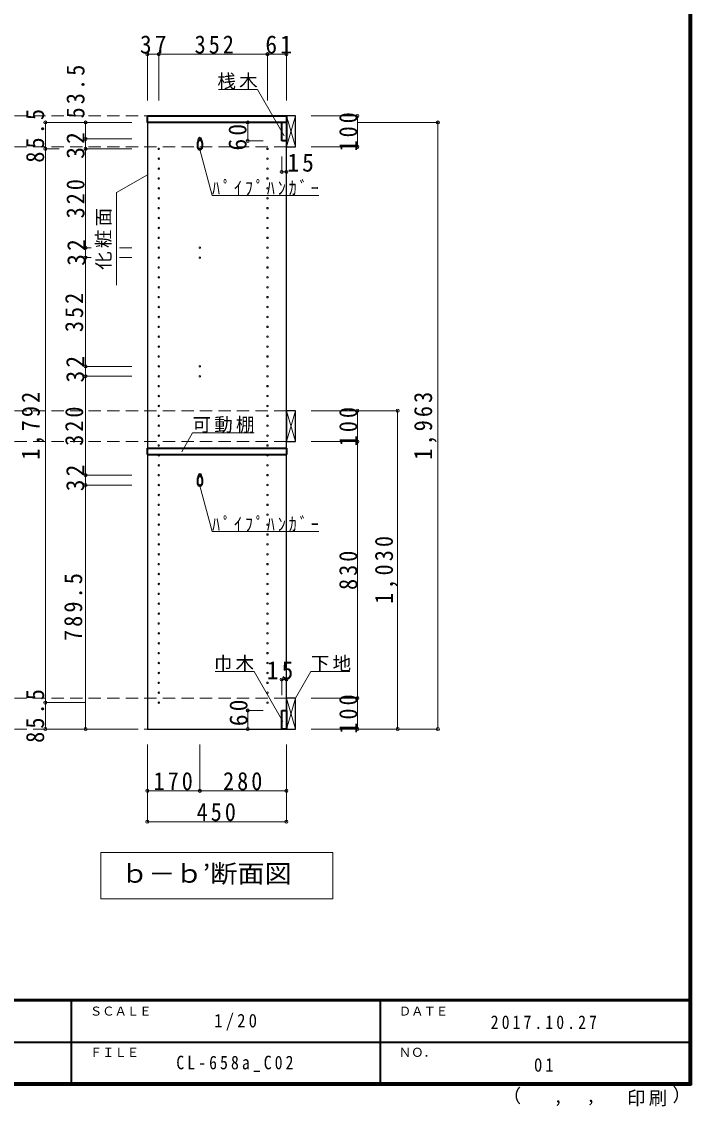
# Model space of a CAD drawing. Units: millimetres at full size, sheet at 1:20; some dimension numbers follow another scale. Extents: x -3922 to 3878, y -2932 to 2722.
# Drawn here: x 1711 to 3878, y -2932 to 578 of the extents above; entities that cross this region are included whole.
import ezdxf
from ezdxf.enums import TextEntityAlignment as Align

# ---------------------------------------------------------------- set-up
doc = ezdxf.new("R2010")
doc.units = ezdxf.units.MM
doc.header["$LTSCALE"] = 20
doc.header["$PDMODE"] = 32
doc.header["$PDSIZE"] = 10
doc.linetypes.add('DASHED2', pattern=[3, 2, -1])
for name, color, linetype, lineweight in [('0-2', 2, 'Continuous', 35), ('0-4_可動棚', 2, 'Continuous', 35), ('0-5_側板', 4, 'Continuous', 9), ('0-6_パイプハンガー', 4, 'Continuous', 9), ('0-7_桟木・巾木', 2, 'Continuous', 35), ('0-8', 7, 'Continuous', 18), ('0-A_文字', 7, 'Continuous', 18), ('0-B_寸法', 7, 'Continuous', 9), ('F-1_枠', 6, 'Continuous', 40)]:
    doc.layers.add(name, color=color, linetype=linetype, lineweight=lineweight)
doc.layers.add('F-A_文字', color=7, linetype='Continuous')
doc.styles.add('ＭＳ ゴシック', font='')
doc.styles.get('ＭＳ ゴシック').set_extended_font_data('MS Gothic')

msp = doc.modelspace()

# ---------------------------------------------------------------- linework, layer by layer
at = {"layer": '0-2'}
for p, q in [((2117.47, 251.73), (2117.47, 272.73)), ((2117.47, 272.73), (2567.47, 272.73)), ((2567.47, 251.73), (2117.47, 251.73)), ((2567.47, 272.73), (2567.47, 251.73))]:
    msp.add_line(p, q, dxfattribs=at)
at = {"layer": '0-4_可動棚'}
for p, q in [((2117.47, -802.27), (2567.47, -802.27)), ((2117.47, -823.27), (2117.47, -802.27)), ((2567.47, -802.27), (2567.47, -823.27)), ((2117.47, -823.27), (2567.47, -823.27))]:
    msp.add_line(p, q, dxfattribs=at)
at = {"layer": '0-5_側板', "color": 3, "lineweight": 25}
for p, q in [((2567.47, 251.73), (2117.47, 251.73)), ((2117.47, 251.73), (2117.47, -1711.27)), ((2567.47, -1711.27), (2567.47, 251.73)), ((2117.47, -1711.27), (2567.47, -1711.27))]:
    msp.add_line(p, q, dxfattribs=at)
at = {"layer": '0-5_側板'}
for centre in [(2287.47, 198.23), (2154.47, 166.23), (2287.47, 166.23), (2506.47, 166.23), (2154.47, 134.23), (2506.47, 134.23), (2154.47, 102.23), (2154.47, 70.23), (2506.47, 102.23), (2506.47, 70.23), (2154.47, 38.23), (2506.47, 38.23), (2154.47, 6.23), (2506.47, 6.23), (2154.47, -25.77), (2506.47, -25.77), (2154.47, -57.77), (2506.47, -57.77), (2154.47, -89.77), (2506.47, -89.77), (2154.47, -121.77), (2506.47, -121.77), (2154.47, -153.77), (2287.47, -153.77), (2506.47, -153.77), (2154.47, -185.77), (2287.47, -185.77), (2506.47, -185.77), (2154.47, -217.77), (2506.47, -217.77), (2154.47, -249.77), (2154.47, -281.77), (2506.47, -249.77), (2506.47, -281.77), (2154.47, -313.77), (2506.47, -313.77), (2154.47, -345.77), (2506.47, -345.77), (2154.47, -377.77), (2506.47, -377.77), (2154.47, -409.77), (2506.47, -409.77), (2154.47, -441.77), (2506.47, -441.77), (2154.47, -473.77), (2506.47, -473.77), (2154.47, -505.77), (2506.47, -505.77), (2154.47, -537.77), (2287.47, -537.77), (2506.47, -537.77), (2154.47, -569.77), (2287.47, -569.77), (2506.47, -569.77), (2154.47, -601.77), (2154.47, -633.77), (2506.47, -601.77), (2506.47, -633.77), (2154.47, -665.77), (2506.47, -665.77), (2154.47, -697.77), (2506.47, -697.77), (2154.47, -729.77), (2506.47, -729.77), (2154.47, -761.77), (2506.47, -761.77), (2154.47, -793.77), (2506.47, -793.77), (2154.47, -825.77), (2506.47, -825.77), (2154.47, -857.77), (2506.47, -857.77), (2154.47, -889.77), (2287.47, -889.77), (2506.47, -889.77), (2154.47, -921.77), (2287.47, -921.77), (2506.47, -921.77), (2154.47, -953.77), (2506.47, -953.77), (2154.47, -985.77), (2154.47, -1017.77), (2506.47, -985.77), (2506.47, -1017.77), (2154.47, -1049.77), (2506.47, -1049.77), (2154.47, -1081.77), (2506.47, -1081.77), (2154.47, -1113.77), (2506.47, -1113.77), (2154.47, -1145.77), (2506.47, -1145.77), (2154.47, -1177.77), (2506.47, -1177.77), (2154.47, -1209.77), (2506.47, -1209.77), (2154.47, -1241.77), (2506.47, -1241.77), (2154.47, -1273.77), (2506.47, -1273.77), (2154.47, -1305.77), (2506.47, -1305.77), (2154.47, -1337.77), (2154.47, -1369.77), (2506.47, -1337.77), (2506.47, -1369.77), (2154.47, -1401.77), (2506.47, -1401.77), (2154.47, -1433.77), (2506.47, -1433.77), (2154.47, -1465.77), (2506.47, -1465.77), (2154.47, -1497.77), (2506.47, -1497.77), (2154.47, -1529.77), (2506.47, -1529.77), (2154.47, -1561.77), (2506.47, -1561.77), (2154.47, -1593.77), (2506.47, -1593.77), (2154.47, -1625.77), (2506.47, -1625.77)]:
    msp.add_circle(centre, 2.5, dxfattribs=at)
at = {"layer": '0-6_パイプハンガー', "color": 2, "lineweight": 35}
for p, q in [((2279.97, 186.23), (2279.97, 171.23)), ((2294.97, 186.23), (2294.97, 171.23)), ((2279.97, -901.77), (2279.97, -916.77)), ((2294.97, -901.77), (2294.97, -916.77))]:
    msp.add_line(p, q, dxfattribs=at)
at = {"layer": '0-6_パイプハンガー', "color": 7, "lineweight": 18}
for centre, radius, start, end in [((2326.07, 184.72), 46.13, 162.96035, 178.115), ((2287.47, 198.23), 5.5, 0, 180), ((2248.86, 184.72), 46.13, 1.885, 17.03965), ((2326.07, -903.28), 46.13, 162.96035, 178.115), ((2287.47, -889.77), 5.5, 0, 180), ((2248.86, -903.28), 46.13, 1.885, 17.03965)]:
    msp.add_arc(centre, radius, start, end, dxfattribs=at)
at = {"layer": '0-6_パイプハンガー', "color": 2, "lineweight": 35}
for centre, start, end in [((2287.47, 186.23), 0, 180), ((2287.47, 171.23), 180, 0), ((2287.47, -901.77), 0, 180), ((2287.47, -916.77), 180, 0)]:
    msp.add_arc(centre, 7.5, start, end, dxfattribs=at)
at = {"layer": '0-7_桟木・巾木'}
for p, q in [((2552.47, 191.73), (2552.47, 251.73)), ((2567.47, 251.73), (2552.47, 251.73)), ((2567.47, 251.73), (2567.47, 191.73)), ((2555.97, 191.73), (2552.47, 191.73)), ((2567.47, 191.73), (2555.97, 191.73)), ((2552.47, -1711.27), (2552.47, -1651.27)), ((2567.47, -1711.27), (2552.47, -1711.27))]:
    msp.add_line(p, q, dxfattribs=at)
msp.add_lwpolyline([(2552.47, -1651.27), (2567.47, -1651.27), (2567.47, -1711.27)], dxfattribs=at)
at = {"layer": '0-8'}
for p, q in [((2567.47, 272.73), (2597.47, 172.73)), ((2567.47, 172.73), (2597.47, 272.73)), ((2567.47, -681.27), (2597.47, -781.27)), ((2567.47, -781.27), (2597.47, -681.27)), ((2567.47, -1611.27), (2597.47, -1711.27)), ((2567.47, -1711.27), (2597.47, -1611.27))]:
    msp.add_line(p, q, dxfattribs=at)
at = {"layer": '0-8', "color": 3, "lineweight": 25}
for points in [[(2597.47, 172.73), (2597.47, 272.73), (2567.47, 272.73), (2567.47, 172.73)], [(2597.47, -781.27), (2597.47, -681.27), (2567.47, -681.27), (2567.47, -781.27)], [(2597.47, -1711.27), (2597.47, -1611.27), (2567.47, -1611.27), (2567.47, -1711.27)]]:
    msp.add_lwpolyline(points, close=True, dxfattribs=at)
at = {"layer": '0-A_文字'}
for p, q in [((2474.12, 358.32), (2348.09, 358.32)), ((2560.8, 208.2), (2474.12, 358.32)), ((2327.21, 15.43), (2287.47, 163.73)), ((2117.47, 82.66), (2017.47, 24.93)), ((2017.47, -275.07), (2017.47, 24.93)), ((2327.21, 15.43), (2672.21, 15.43)), ((2228.65, -813.79), (2263.67, -753.14)), ((2463.67, -753.14), (2263.67, -753.14)), ((2327.21, -1072.57), (2287.47, -924.27)), ((2327.21, -1072.57), (2672.21, -1072.57)), ((2597.47, -1611.27), (2646.89, -1525.68)), ((2646.89, -1525.68), (2772.91, -1525.68)), ((2717.47, -2111.27), (2717.47, -2261.27)), ((1967.47, -2261.27), (2717.47, -2261.27))]:
    msp.add_line(p, q, dxfattribs=at)
for points in [[(2556.07, -1687.41), (2462.69, -1525.68), (2336.66, -1525.68)], [(2717.47, -2111.27), (1967.47, -2111.27), (1967.47, -2261.27)]]:
    msp.add_lwpolyline(points, dxfattribs=at)
at = {"layer": '0-B_寸法', "color": 4}
for p, q in [((2117.47, 472.73), (2567.47, 472.73)), ((2117.47, 472.73), (2117.47, 322.73)), ((2154.47, 472.73), (2154.47, 322.73)), ((2506.47, 472.73), (2506.47, 322.73)), ((2567.47, 472.73), (2567.47, 322.73)), ((1787.47, 251.73), (1917.47, 251.73)), ((1787.47, 251.73), (1787.47, -1711.27)), ((2067.47, 251.73), (1917.47, 251.73)), ((1917.47, 251.73), (1917.47, 198.23)), ((2442.47, 251.73), (2492.47, 251.73)), ((2442.47, 251.73), (2442.47, 191.73)), ((2797.47, 272.73), (2647.47, 272.73)), ((2797.47, 272.73), (2797.47, 172.73)), ((3057.47, 251.73), (2797.47, 251.73)), ((3057.47, 251.73), (3057.47, -1711.27)), ((2067.47, 198.23), (1917.47, 198.23)), ((1917.47, 198.23), (1917.47, 166.23)), ((2442.47, 191.73), (2492.47, 191.73)), ((1787.47, 166.23), (1832.48, 166.23)), ((2067.47, 166.23), (1917.47, 166.23)), ((1917.47, 166.23), (1917.47, -153.77)), ((2552.47, 91.73), (2552.47, 141.73)), ((2567.47, 91.73), (2567.47, 141.73)), ((2797.47, 172.73), (2647.47, 172.73)), ((2552.47, 91.73), (2567.47, 91.73)), ((1935.96, -153.77), (1917.47, -153.77)), ((1917.47, -153.77), (1917.47, -185.77)), ((2067.47, -153.77), (2027.72, -153.77)), ((1935.96, -185.77), (1917.47, -185.77)), ((1917.47, -185.77), (1917.47, -537.77)), ((2067.47, -185.77), (2027.72, -185.77)), ((2067.47, -537.77), (1917.47, -537.77)), ((1917.47, -537.77), (1917.47, -569.77)), ((2067.47, -569.77), (1917.47, -569.77)), ((1917.47, -569.77), (1917.47, -889.77)), ((2797.47, -781.27), (2797.47, -681.27)), ((2797.47, -781.27), (2647.47, -781.27)), ((2797.47, -1611.27), (2797.47, -781.27)), ((2067.47, -889.77), (1917.47, -889.77)), ((1917.47, -889.77), (1917.47, -921.77)), ((1917.47, -1711.27), (1917.47, -921.77)), ((2067.47, -921.77), (1917.47, -921.77)), ((2552.47, -1551.27), (2552.47, -1601.27)), ((2552.47, -1551.27), (2567.47, -1551.27)), ((2567.47, -1551.27), (2567.47, -1601.27)), ((2797.47, -1611.27), (2647.47, -1611.27)), ((2797.47, -1711.27), (2797.47, -1611.27)), ((1787.47, -1625.77), (1917.47, -1625.77)), ((2442.47, -1651.27), (2492.47, -1651.27)), ((2442.47, -1651.27), (2442.47, -1711.27)), ((1787.47, -1711.27), (1917.47, -1711.27)), ((1917.47, -1711.27), (2067.47, -1711.27)), ((2442.47, -1711.27), (2492.47, -1711.27)), ((3057.47, -1711.27), (2647.47, -1711.27)), ((2117.47, -2011.27), (2117.47, -1761.27)), ((2287.47, -1911.27), (2287.47, -1761.27)), ((2567.47, -2011.27), (2567.47, -1761.27)), ((2117.47, -1911.27), (2567.47, -1911.27)), ((2117.47, -2011.27), (2567.47, -2011.27))]:
    msp.add_line(p, q, dxfattribs=at)
at = {"layer": '0-B_寸法', "color": 4, "linetype": 'DASHED2'}
for p, q in [((2567.47, 272.73), (-2451.53, 272.73)), ((2567.47, 172.73), (-2451.53, 172.73)), ((2567.47, -681.27), (-2451.53, -681.27)), ((2567.47, -781.27), (-2451.53, -781.27)), ((2567.47, -1611.27), (-2451.53, -1611.27)), ((2567.47, -1711.27), (-2451.53, -1711.27))]:
    msp.add_line(p, q, dxfattribs=at)
at = {"layer": '0-B_寸法', "color": 4}
msp.add_lwpolyline([(2927.47, -1711.27), (2927.47, -681.27), (2647.47, -681.27)], dxfattribs=at)
at = {"layer": '0-B_寸法'}
for p in [(2117.47, 472.73), (2154.47, 472.73), (2506.47, 472.73), (2567.47, 472.73), (1787.47, 251.73), (1917.47, 251.73), (2442.47, 251.73), (2797.47, 272.73), (3057.47, 251.73), (1917.47, 198.23), (2442.47, 191.73), (2797.47, 172.73), (1787.47, 166.23), (1917.47, 166.23), (2552.47, 91.73), (2567.47, 91.73), (1917.47, -153.77), (1917.47, -185.77), (1917.47, -537.77), (1917.47, -569.77), (2797.47, -681.27), (2927.47, -681.27), (2797.47, -781.27), (1917.47, -889.77), (1917.47, -921.77), (2552.47, -1551.27), (2567.47, -1551.27), (2797.47, -1611.27), (1787.47, -1625.77), (2442.47, -1651.27), (1787.47, -1711.27), (1917.47, -1711.27), (2442.47, -1711.27), (2797.47, -1711.27), (2927.47, -1711.27), (3057.47, -1711.27), (2117.47, -1911.27), (2287.47, -1911.27), (2567.47, -1911.27), (2117.47, -2011.27), (2567.47, -2011.27)]:
    msp.add_point(p, dxfattribs=at)
at = {"layer": 'F-1_枠'}
for p, q in [((3871.3, 2722.29), (3871.3, -2864.37)), ((3874.63, 2722.29), (3874.63, -2864.37)), ((3877.97, 2722.29), (3877.97, -2864.37)), ((3877.97, -2587.71), (-3922.03, -2587.71)), ((3877.97, -2591.04), (-3922.03, -2591.04)), ((1871.3, -2591.04), (1871.3, -2857.71)), ((2871.3, -2591.04), (2871.3, -2857.71)), ((-22.03, -2724.37), (3871.3, -2724.38)), ((3877.97, -2857.71), (-3922.03, -2857.71)), ((3877.97, -2861.04), (-3922.03, -2861.04)), ((3877.97, -2864.37), (-3922.03, -2864.37))]:
    msp.add_line(p, q, dxfattribs=at)

# ---------------------------------------------------------------- texts
at = {"layer": '0-A_文字', "style": 'ＭＳ ゴシック', "width": 1.1}
msp.add_text('ｂ－ｂ’断面図', height=58.65, dxfattribs=at).set_placement((2032.47, -2226.27), align=Align.BOTTOM_LEFT)
at = {"layer": '0-A_文字', "char_height": 43.99, "attachment_point": 7, "style": 'ＭＳ ゴシック'}
for s, insert in [('\\T1.17;桟木', (2344.12, 358.32)), ('\\T1.39;\\W0.85;ﾊﾟｲﾌﾟﾊﾝｶﾞｰ', (2327.21, 15.43)), ('\\T1.17;可動棚', (2263.67, -753.14)), ('\\T1.39;\\W0.85;ﾊﾟｲﾌﾟﾊﾝｶﾞｰ', (2327.21, -1072.57)), ('\\T1.17;巾木', (2332.69, -1525.68)), ('\\T1.17;下地', (2646.89, -1525.68))]:
    msp.add_mtext(s, dxfattribs=dict(at, insert=insert))
at = {"layer": '0-A_文字', "insert": (2002.47, -225.07), "char_height": 43.99, "attachment_point": 7, "rotation": 90, "style": 'ＭＳ ゴシック'}
msp.add_mtext('\\T1.17;化粧面', dxfattribs=at)
at = {"layer": '0-B_寸法', "char_height": 58.65, "attachment_point": 7, "style": 'ＭＳ ゴシック'}
for s, insert in [('\\T1.27;\\W0.95;37', (2093.47, 473.94)), ('\\T1.27;\\W0.9;352', (2270.47, 473.94)), ('\\T1.27;\\W0.95;61', (2499.47, 473.94)), ('\\T1.27;\\W0.95;15', (2570.36, 91.73)), ('\\T1.27;\\W0.95;15', (2503.62, -1551.27)), ('\\T1.27;\\W0.9;170', (2137.47, -1910.06)), ('\\T1.27;\\W0.9;280', (2362.47, -1910.06)), ('\\T1.27;\\W0.9;450', (2276.93, -2010.06))]:
    msp.add_mtext(s, dxfattribs=dict(at, insert=insert))
at = {"layer": '0-B_寸法', "char_height": 58.65, "attachment_point": 7, "rotation": 90, "style": 'ＭＳ ゴシック'}
for s, insert in [('\\T1.28;\\W0.9;53.5', (1914.86, 264.81)), ('\\T1.28;\\W0.9;85.5', (1784.15, 121.48)), ('\\T1.27;\\W0.9;100', (2797.47, 157.73)), ('\\T1.27;\\W0.95;32', (1914.86, 134.1)), ('\\T1.27;\\W0.95;60', (2439.27, 160.86)), ('\\T1.27;\\W0.9;320', (1914.86, -58.77)), ('\\T1.27;\\W0.95;32', (1917.47, -212.27)), ('\\T1.27;\\W0.9;352', (1910.56, -426.77)), ('\\T1.27;\\W0.95;32', (1913.96, -589.89)), ('\\T1.28;\\W0.9;1,792', (1784.15, -839.77)), ('\\T1.28;\\W0.9;1,963', (3054.15, -839.77)), ('\\T1.27;\\W0.9;320', (1910.56, -794.77)), ('\\T1.27;\\W0.9;100', (2797.47, -796.27)), ('\\T1.27;\\W0.95;32', (1913.96, -941.89)), ('\\T1.28;\\W0.9;1,030', (2927.47, -1306.27)), ('\\T1.27;\\W0.9;830', (2797.47, -1261.27)), ('\\T1.28;\\W0.9;789.5', (1907.47, -1426.52)), ('\\T1.28;\\W0.9;85.5', (1784.15, -1756.02)), ('\\T1.27;\\W0.9;100', (2797.47, -1726.27)), ('\\T1.27;\\W0.95;60', (2442.47, -1702.05))]:
    msp.add_mtext(s, dxfattribs=dict(at, insert=insert))
at = {"layer": 'F-A_文字', "style": 'ＭＳ ゴシック'}
for s, height, p in [('ＳＣＡＬＥ', 29.33, (1931.3, -2647.71)), ('ＤＡＴＥ', 29.33, (2931.3, -2647.71)), ('ＦＩＬＥ', 29.33, (1931.3, -2781.04)), ('ＮＯ．', 29.33, (2931.3, -2781.04)), ('（', 43.99, (3267.32, -2933.25)), ('）', 43.99, (3816.9, -2930.46)), (',', 43.99, (3432.15, -2933.25)), (',', 43.99, (3538.1, -2931.39))]:
    msp.add_text(s, height=height, dxfattribs=at).set_placement(p, align=Align.BOTTOM_LEFT)
at = {"layer": 'F-A_文字', "char_height": 43.99, "attachment_point": 7, "style": 'ＭＳ ゴシック'}
for s, insert in [('\\T1.38;\\W0.9;1/20', (2333.8, -2687.71)), ('\\T1.39;\\W0.85;2017.10.27', (3228.8, -2682.71)), ('\\T1.39;\\W0.85;CL-658a_C02', (2211.3, -2821.04)), ('\\T1.36;\\W0.9;01', (3368.8, -2821.04)), ('\\T1.17;印刷', (3670.07, -2932.32))]:
    msp.add_mtext(s, dxfattribs=dict(at, insert=insert))

doc.saveas('drawing.dxf')
